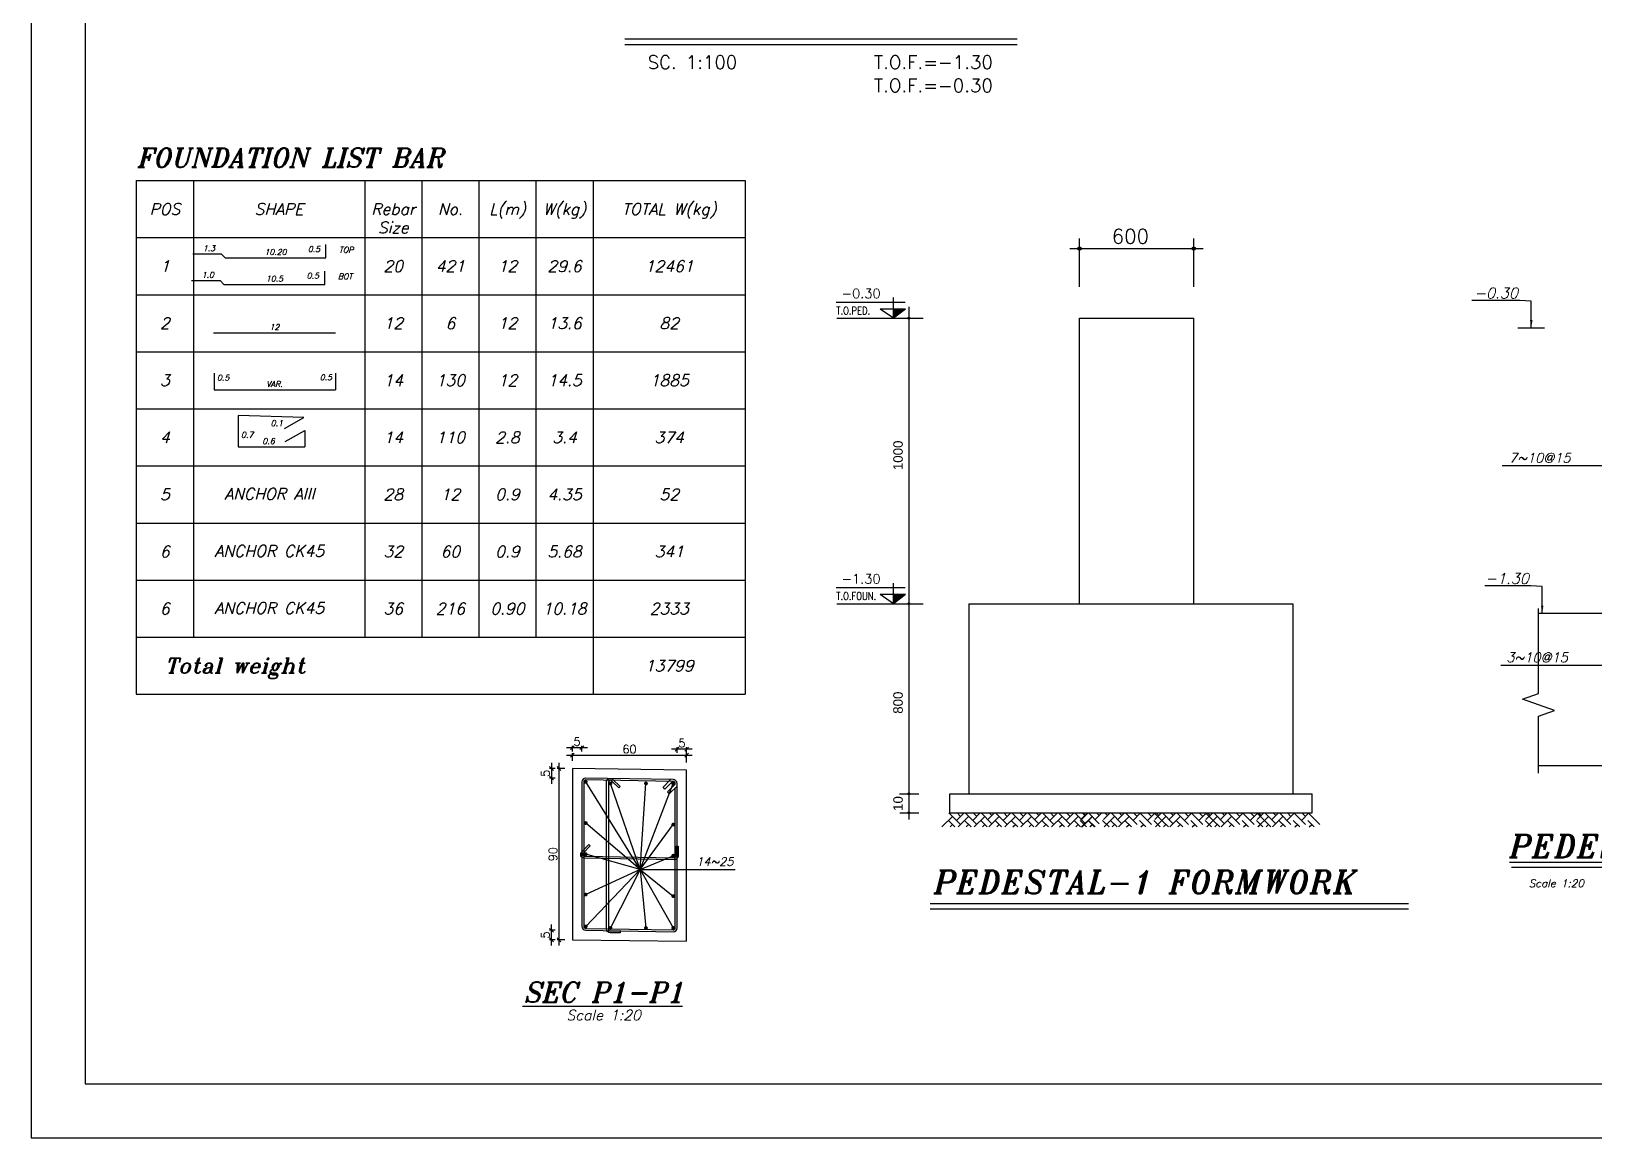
# Model space of a CAD drawing. Header units: inches. Extents: x 1387 to 2676, y -3005 to -2136.
# Drawn here: x 2499.96 to 2541.01, y -2267.19 to -2238.11 of the extents above; entities that cross this region are included whole.
import ezdxf
from ezdxf.enums import TextEntityAlignment as Align

# ---------------------------------------------------------------- set-up
doc = ezdxf.new("R2010")
doc.units = ezdxf.units.IN
doc.header["$MEASUREMENT"] = 0
for name, color, linetype in [('1', 1, 'Continuous'), ('1R', 1, 'Continuous'), ('2Y', 2, 'Continuous'), ('3G', 3, 'Continuous'), ('6M', 6, 'Continuous'), ('DIM', 8, 'Continuous'), ('lateral brace', 5, 'Continuous'), ('Layer4', 118, 'Continuous'), ('SAZE_DRAWINGS', 7, 'Continuous')]:
    doc.layers.add(name, color=color, linetype=linetype)
doc.styles.add('ITALICT', font='italict')
doc.styles.add('ROMANS', font='ROMANS')
doc.styles.add('SAZE_STYLE', font='romansp.shx', dxfattribs={"oblique": 15})
doc.styles.add('SAZE_STYLE1', font='romant.shx', dxfattribs={"oblique": 15})
doc.styles.get("Standard").update_dxf_attribs({"font": 'arial.ttf'})
doc.dimstyles.new('SAZE_DIM_STYLE', dxfattribs={"dimtxt": 0.22, "dimasz": 0.2, "dimexe": 0.1, "dimexo": 0.05, "dimgap": 0.05, "dimtad": 1, "dimzin": 0, "dimdsep": 46, "dimtxsty": 'ROMANS', "dimcen": 2.5, "dimclrd": 1, "dimclre": 1, "dimclrt": 3, "dimadec": 0, "dimazin": 0, "dimtfac": 1, "dimtix": 1, "dimtmove": 1, "dimatfit": 3, "dimfxl": 1, "dimarcsym": 0})

# ---------------------------------------------------------------- blocks, each defined once
blk = doc.blocks.new('P')
at = {"layer": '6M'}
blk.add_circle((0, 0), 0.291, dxfattribs=at)
blk = doc.blocks.new('_Oblique')
at = {"color": 0, "linetype": 'ByBlock', "lineweight": -2}
blk.add_line((-0.5, -0.5), (0.5, 0.5), dxfattribs=at)
blk = doc.blocks.new('*D471')
at = {"layer": 'Defpoints', "color": 0, "transparency": 16777216}
for p in [(2514.176, -2257.041), (2514.426, -2256.941), (2514.426, -2257.041)]:
    blk.add_point(p, dxfattribs=at)
at = {"layer": 'SAZE_DRAWINGS', "color": 2, "lineweight": -2, "transparency": 16777216}
for p, q in [((2514.026, -2256.941), (2514.576, -2256.941)), ((2514.176, -2257.041), (2514.176, -2256.891)), ((2514.426, -2257.041), (2514.426, -2256.891))]:
    blk.add_line(p, q, dxfattribs=at)
at = {"layer": 'SAZE_DRAWINGS', "color": 2, "lineweight": -2, "transparency": 16777216, "xscale": 0.1, "yscale": 0.1, "zscale": 0.1, "rotation": 180}
blk.add_blockref('_Oblique', (2514.176, -2256.941), dxfattribs=at)
at = {"layer": 'SAZE_DRAWINGS', "color": 2, "lineweight": -2, "transparency": 16777216, "xscale": 0.1, "yscale": 0.1, "zscale": 0.1}
blk.add_blockref('_Oblique', (2514.426, -2256.941), dxfattribs=at)
at = {"layer": 'SAZE_DRAWINGS', "color": 3, "transparency": 16777216, "insert": (2514.301, -2256.781), "char_height": 0.22, "attachment_point": 5, "style": 'ROMANS'}
blk.add_mtext('5', dxfattribs=at)
blk = doc.blocks.new('*D472')
at = {"layer": 'Defpoints', "color": 0, "transparency": 16777216}
for p in [(2517.177, -2257.141), (2514.176, -2257.291), (2517.177, -2257.331)]:
    blk.add_point(p, dxfattribs=at)
at = {"layer": 'SAZE_DRAWINGS', "color": 2, "lineweight": -2, "transparency": 16777216}
for p, q in [((2514.026, -2257.141), (2517.327, -2257.141)), ((2514.176, -2257.291), (2514.176, -2257.091)), ((2517.177, -2257.331), (2517.177, -2257.091))]:
    blk.add_line(p, q, dxfattribs=at)
at = {"layer": 'SAZE_DRAWINGS', "color": 2, "lineweight": -2, "transparency": 16777216, "xscale": 0.1, "yscale": 0.1, "zscale": 0.1, "rotation": 180}
blk.add_blockref('_Oblique', (2514.176, -2257.141), dxfattribs=at)
at = {"layer": 'SAZE_DRAWINGS', "color": 2, "lineweight": -2, "transparency": 16777216, "xscale": 0.1, "yscale": 0.1, "zscale": 0.1}
blk.add_blockref('_Oblique', (2517.177, -2257.141), dxfattribs=at)
at = {"layer": 'SAZE_DRAWINGS', "color": 3, "transparency": 16777216, "insert": (2515.677, -2256.981), "char_height": 0.22, "attachment_point": 5, "style": 'ROMANS'}
blk.add_mtext('60', dxfattribs=at)
blk = doc.blocks.new('*D473')
at = {"layer": 'Defpoints', "color": 0, "transparency": 16777216}
for p in [(2516.927, -2256.981), (2516.927, -2257.081), (2517.177, -2257.081)]:
    blk.add_point(p, dxfattribs=at)
at = {"layer": 'SAZE_DRAWINGS', "color": 2, "lineweight": -2, "transparency": 16777216}
for p, q in [((2517.327, -2256.981), (2516.777, -2256.981)), ((2516.927, -2257.081), (2516.927, -2256.931)), ((2517.177, -2257.081), (2517.177, -2256.931))]:
    blk.add_line(p, q, dxfattribs=at)
at = {"layer": 'SAZE_DRAWINGS', "color": 2, "lineweight": -2, "transparency": 16777216, "xscale": 0.1, "yscale": 0.1, "zscale": 0.1, "rotation": 180}
blk.add_blockref('_Oblique', (2516.927, -2256.981), dxfattribs=at)
at = {"layer": 'SAZE_DRAWINGS', "color": 2, "lineweight": -2, "transparency": 16777216, "xscale": 0.1, "yscale": 0.1, "zscale": 0.1}
blk.add_blockref('_Oblique', (2517.177, -2256.981), dxfattribs=at)
at = {"layer": 'SAZE_DRAWINGS', "color": 3, "transparency": 16777216, "insert": (2517.052, -2256.821), "char_height": 0.22, "attachment_point": 5, "style": 'ROMANS'}
blk.add_mtext('5', dxfattribs=at)
blk = doc.blocks.new('*D474')
at = {"layer": 'Defpoints', "color": 0, "transparency": 16777216}
for p in [(2513.626, -2261.741), (2513.726, -2261.741), (2513.726, -2261.991)]:
    blk.add_point(p, dxfattribs=at)
at = {"layer": 'SAZE_DRAWINGS', "color": 2, "lineweight": -2, "transparency": 16777216}
for p, q in [((2513.726, -2261.741), (2513.576, -2261.741)), ((2513.626, -2262.141), (2513.626, -2261.591)), ((2513.726, -2261.991), (2513.576, -2261.991))]:
    blk.add_line(p, q, dxfattribs=at)
at = {"layer": 'SAZE_DRAWINGS', "color": 2, "lineweight": -2, "transparency": 16777216, "xscale": 0.1, "yscale": 0.1, "zscale": 0.1}
for p, rotation in [((2513.626, -2261.741), 90), ((2513.626, -2261.991), 270)]:
    blk.add_blockref('_Oblique', p, dxfattribs=dict(at, rotation=rotation))
at = {"layer": 'SAZE_DRAWINGS', "color": 3, "transparency": 16777216, "insert": (2513.466, -2261.866), "char_height": 0.22, "attachment_point": 5, "rotation": 90, "style": 'ROMANS'}
blk.add_mtext('5', dxfattribs=at)
blk = doc.blocks.new('*D465')
at = {"layer": 'Defpoints', "color": 0, "transparency": 16777216}
for p in [(2513.826, -2257.491), (2513.976, -2257.491), (2513.976, -2261.991)]:
    blk.add_point(p, dxfattribs=at)
at = {"layer": 'SAZE_DRAWINGS', "color": 2, "lineweight": -2, "transparency": 16777216}
for p, q in [((2513.976, -2257.491), (2513.776, -2257.491)), ((2513.826, -2262.141), (2513.826, -2257.341)), ((2513.976, -2261.991), (2513.776, -2261.991))]:
    blk.add_line(p, q, dxfattribs=at)
at = {"layer": 'SAZE_DRAWINGS', "color": 2, "lineweight": -2, "transparency": 16777216, "xscale": 0.1, "yscale": 0.1, "zscale": 0.1}
for p, rotation in [((2513.826, -2257.491), 90), ((2513.826, -2261.991), 270)]:
    blk.add_blockref('_Oblique', p, dxfattribs=dict(at, rotation=rotation))
at = {"layer": 'SAZE_DRAWINGS', "color": 3, "transparency": 16777216, "insert": (2513.666, -2259.741), "char_height": 0.22, "attachment_point": 5, "rotation": 90, "style": 'ROMANS'}
blk.add_mtext('90', dxfattribs=at)
blk = doc.blocks.new('*D466')
at = {"layer": 'Defpoints', "color": 0, "transparency": 16777216}
for p in [(2513.726, -2257.491), (2513.626, -2257.741), (2513.726, -2257.741)]:
    blk.add_point(p, dxfattribs=at)
at = {"layer": 'SAZE_DRAWINGS', "color": 2, "lineweight": -2, "transparency": 16777216}
for p, q in [((2513.726, -2257.491), (2513.576, -2257.491)), ((2513.626, -2257.341), (2513.626, -2257.891)), ((2513.726, -2257.741), (2513.576, -2257.741))]:
    blk.add_line(p, q, dxfattribs=at)
at = {"layer": 'SAZE_DRAWINGS', "color": 2, "lineweight": -2, "transparency": 16777216, "xscale": 0.1, "yscale": 0.1, "zscale": 0.1}
for p, rotation in [((2513.626, -2257.491), 90), ((2513.626, -2257.741), 270)]:
    blk.add_blockref('_Oblique', p, dxfattribs=dict(at, rotation=rotation))
at = {"layer": 'SAZE_DRAWINGS', "color": 3, "transparency": 16777216, "insert": (2513.466, -2257.616), "char_height": 0.22, "attachment_point": 5, "rotation": 90, "style": 'ROMANS'}
blk.add_mtext('5', dxfattribs=at)

msp = doc.modelspace()

# ---------------------------------------------------------------- linework, layer by layer
at = {"color": 2}
for p, q in [((2522.608517, -2245.658109), (2522.608517, -2245.115256)), ((2522.608517, -2253.158109), (2522.608517, -2252.615256))]:
    msp.add_line(p, q, dxfattribs=at)
at = {"layer": '1'}
msp.add_lwpolyline([(2501.376004, -2265.778359), (2582.644355, -2265.778359), (2582.644355, -2209.145362), (2501.376004, -2209.145362)], close=True, dxfattribs=at)
at = {"layer": '1R'}
for p, q in [((2527.498798, -2244.829875), (2527.498798, -2243.563385)), ((2530.500447, -2244.829875), (2530.500447, -2243.563385)), ((2527.242235, -2243.826895), (2530.746232, -2243.826895)), ((2521.127646, -2245.657963), (2523.394124, -2245.657963)), ((2523.011966, -2245.355587), (2523.011966, -2253.132508)), ((2523.011966, -2252.855587), (2523.011966, -2258.827685)), ((2521.127646, -2253.157963), (2523.394124, -2253.157963)), ((2522.768612, -2253.157963), (2523.274802, -2253.157963)), ((2527.498798, -2253.157963), (2530.499101, -2253.157963)), ((2522.768612, -2258.157963), (2523.274802, -2258.157963)), ((2522.775939, -2258.657962), (2523.274802, -2258.657962))]:
    msp.add_line(p, q, dxfattribs=at)
at = {"layer": '2Y'}
for p, q in [((2522.92027, -2245.238659), (2521.102949, -2245.238659)), ((2522.608517, -2245.658109), (2522.261235, -2245.417507)), ((2522.261324, -2245.411216), (2522.929174, -2245.411216)), ((2522.929086, -2245.417507), (2522.608517, -2245.658109)), ((2522.92027, -2252.738659), (2521.102949, -2252.738659)), ((2522.608517, -2253.158109), (2522.261235, -2252.917507)), ((2522.261324, -2252.911216), (2522.929174, -2252.911216)), ((2522.929086, -2252.917507), (2522.608517, -2253.158109)), ((2523.885608, -2259.027005), (2524.161779, -2258.750834)), ((2524.225818, -2259.027005), (2524.055713, -2258.8569)), ((2524.37391, -2258.962966), (2524.068906, -2258.657962)), ((2524.267845, -2258.8569), (2524.466783, -2258.657962)), ((2524.37391, -2258.750834), (2524.281038, -2258.657962)), ((2524.309871, -2259.027005), (2524.586042, -2258.750834)), ((2524.650081, -2259.027005), (2524.479976, -2258.8569)), ((2524.798173, -2258.962966), (2524.493169, -2258.657962)), ((2524.692108, -2258.8569), (2524.891046, -2258.657962)), ((2524.798173, -2258.750834), (2524.705301, -2258.657962)), ((2524.798173, -2258.750834), (2524.705301, -2258.657962)), ((2524.734134, -2259.027005), (2525.010305, -2258.750834)), ((2525.074344, -2259.027005), (2524.904239, -2258.8569)), ((2525.199644, -2258.940174), (2524.917432, -2258.657962)), ((2525.093578, -2258.834108), (2525.269724, -2258.657962)), ((2525.112813, -2259.027005), (2525.388983, -2258.750834)), ((2525.112813, -2259.027005), (2525.388983, -2258.750834)), ((2525.199644, -2258.728042), (2525.129564, -2258.657962)), ((2525.453023, -2259.027005), (2525.282918, -2258.8569)), ((2525.453023, -2259.027005), (2525.282918, -2258.8569)), ((2525.601115, -2258.962966), (2525.296111, -2258.657962)), ((2525.495049, -2258.8569), (2525.693987, -2258.657962)), ((2525.601115, -2258.750834), (2525.508242, -2258.657962)), ((2525.537075, -2259.027005), (2525.813246, -2258.750834)), ((2525.877286, -2259.027005), (2525.707181, -2258.8569)), ((2526.025378, -2258.962966), (2525.720374, -2258.657962)), ((2525.919312, -2258.8569), (2526.11825, -2258.657962)), ((2526.025378, -2258.750834), (2525.932505, -2258.657962)), ((2526.025378, -2258.750834), (2525.932505, -2258.657962)), ((2525.961338, -2259.027005), (2526.237509, -2258.750834)), ((2526.301548, -2259.027005), (2526.131443, -2258.8569)), ((2526.426848, -2258.940174), (2526.144637, -2258.657962)), ((2526.320783, -2258.834108), (2526.496929, -2258.657962)), ((2526.340017, -2259.027005), (2526.616188, -2258.750834)), ((2526.340017, -2259.027005), (2526.616188, -2258.750834)), ((2526.426848, -2258.728042), (2526.356768, -2258.657962)), ((2526.680227, -2259.027005), (2526.510122, -2258.8569)), ((2526.680227, -2259.027005), (2526.510122, -2258.8569)), ((2526.828319, -2258.962966), (2526.523315, -2258.657962)), ((2526.722253, -2258.8569), (2526.921192, -2258.657962)), ((2526.828319, -2258.750834), (2526.735447, -2258.657962)), ((2526.76428, -2259.027005), (2527.040451, -2258.750834)), ((2527.10449, -2259.027005), (2526.934385, -2258.8569)), ((2527.252582, -2258.962966), (2526.947578, -2258.657962)), ((2527.146516, -2258.8569), (2527.345455, -2258.657962)), ((2527.252582, -2258.750834), (2527.159709, -2258.657962)), ((2527.252582, -2258.750834), (2527.159709, -2258.657962)), ((2527.188543, -2259.027005), (2527.464714, -2258.750834)), ((2527.528753, -2259.027005), (2527.358648, -2258.8569)), ((2527.654053, -2258.940174), (2527.371841, -2258.657962)), ((2527.68288, -2259.027009), (2527.512775, -2258.856904)), ((2527.534422, -2258.834112), (2527.710569, -2258.657966)), ((2527.547987, -2258.834108), (2527.724133, -2258.657962)), ((2527.553657, -2259.027009), (2527.829828, -2258.750838)), ((2527.567221, -2259.027005), (2527.843392, -2258.750834)), ((2527.640488, -2258.728046), (2527.570408, -2258.657966)), ((2527.654053, -2258.728042), (2527.583972, -2258.657962)), ((2527.893867, -2259.027009), (2527.723762, -2258.856904)), ((2527.893867, -2259.027009), (2527.723762, -2258.856904)), ((2528.019167, -2258.940178), (2527.736955, -2258.657966)), ((2527.907431, -2259.027005), (2527.737326, -2258.8569)), ((2527.913101, -2258.834112), (2528.089247, -2258.657966)), ((2528.019167, -2258.728046), (2527.949086, -2258.657966)), ((2528.27369, -2259.027009), (2528.103585, -2258.856904)), ((2528.125233, -2258.834112), (2528.301379, -2258.657966)), ((2528.144467, -2259.027009), (2528.420638, -2258.750838)), ((2528.231298, -2258.728046), (2528.161218, -2258.657966)), ((2528.484677, -2259.027009), (2528.314572, -2258.856904)), ((2528.484677, -2259.027009), (2528.314572, -2258.856904)), ((2528.609977, -2258.940178), (2528.327765, -2258.657966)), ((2528.503911, -2258.834112), (2528.680057, -2258.657966)), ((2528.523145, -2259.027009), (2528.799316, -2258.750838)), ((2528.609977, -2258.728046), (2528.539896, -2258.657966)), ((2528.863355, -2259.027009), (2528.69325, -2258.856904)), ((2529.011448, -2258.96297), (2528.706444, -2258.657966)), ((2528.905382, -2258.856904), (2529.10432, -2258.657966)), ((2529.011448, -2258.750838), (2528.918575, -2258.657966)), ((2529.242034, -2259.027009), (2529.071929, -2258.856904)), ((2529.390126, -2258.96297), (2529.085122, -2258.657966)), ((2529.284061, -2258.856904), (2529.482999, -2258.657966)), ((2529.390126, -2258.750838), (2529.297254, -2258.657966)), ((2529.620711, -2259.027008), (2529.450606, -2258.856903)), ((2529.621856, -2259.027008), (2529.451751, -2258.856903)), ((2529.768803, -2258.962969), (2529.463799, -2258.657964)), ((2529.473398, -2258.834111), (2529.649545, -2258.657964)), ((2529.492633, -2259.027008), (2529.768803, -2258.750837)), ((2529.579464, -2258.728045), (2529.509384, -2258.657964)), ((2529.832843, -2259.027008), (2529.662738, -2258.856903)), ((2529.832843, -2259.027008), (2529.662738, -2258.856903)), ((2529.958143, -2258.940176), (2529.675931, -2258.657964)), ((2529.852077, -2258.834111), (2530.028223, -2258.657964)), ((2529.871311, -2259.027008), (2530.147482, -2258.750837)), ((2529.958143, -2258.728045), (2529.888062, -2258.657964)), ((2530.211521, -2259.027008), (2530.041416, -2258.856903)), ((2530.359613, -2258.962969), (2530.054609, -2258.657964)), ((2530.253548, -2258.856903), (2530.452486, -2258.657964)), ((2530.359613, -2258.750837), (2530.266741, -2258.657964)), ((2530.5902, -2259.027008), (2530.420095, -2258.856903)), ((2530.738292, -2258.962969), (2530.433288, -2258.657964)), ((2530.632226, -2258.856903), (2530.831165, -2258.657964)), ((2530.738292, -2258.750837), (2530.64542, -2258.657964)), ((2530.968877, -2259.027006), (2530.798772, -2258.856901)), ((2530.970022, -2259.027006), (2530.799917, -2258.856901)), ((2531.116969, -2258.962967), (2530.811965, -2258.657963)), ((2530.821564, -2258.834109), (2530.99771, -2258.657963)), ((2530.840799, -2259.027006), (2531.116969, -2258.750836)), ((2530.92763, -2258.728044), (2530.85755, -2258.657963)), ((2531.181009, -2259.027006), (2531.010904, -2258.856901)), ((2531.181009, -2259.027006), (2531.010904, -2258.856901)), ((2531.306309, -2258.940175), (2531.024097, -2258.657963)), ((2531.200243, -2258.834109), (2531.376389, -2258.657963)), ((2531.219477, -2259.027006), (2531.495648, -2258.750836)), ((2531.306309, -2258.728044), (2531.236228, -2258.657963)), ((2531.559687, -2259.027006), (2531.389582, -2258.856901)), ((2531.707779, -2258.962967), (2531.402775, -2258.657963)), ((2531.601714, -2258.856901), (2531.800652, -2258.657963)), ((2531.707779, -2258.750836), (2531.614907, -2258.657963)), ((2531.938366, -2259.027006), (2531.768261, -2258.856901)), ((2532.086458, -2258.962967), (2531.781454, -2258.657963)), ((2531.980392, -2258.856901), (2532.179331, -2258.657963)), ((2532.086458, -2258.750836), (2531.993585, -2258.657963)), ((2532.317043, -2259.027005), (2532.146938, -2258.8569)), ((2532.317043, -2259.027005), (2532.146938, -2258.8569)), ((2532.465135, -2258.962966), (2532.160131, -2258.657962)), ((2532.168586, -2258.834108), (2532.344732, -2258.657962)), ((2532.18782, -2259.027005), (2532.463991, -2258.750834)), ((2532.274651, -2258.728042), (2532.204571, -2258.657962)), ((2532.52803, -2259.027005), (2532.357925, -2258.8569)), ((2532.52803, -2259.027005), (2532.357925, -2258.8569)), ((2532.65333, -2258.940174), (2532.371118, -2258.657962)), ((2532.547264, -2258.834108), (2532.72341, -2258.657962)), ((2532.566498, -2259.027005), (2532.842669, -2258.750834)), ((2532.65333, -2258.728042), (2532.583249, -2258.657962)), ((2532.906709, -2259.027005), (2532.736603, -2258.8569)), ((2533.054801, -2258.962966), (2532.749797, -2258.657962)), ((2532.948735, -2258.8569), (2533.147673, -2258.657962)), ((2533.054801, -2258.750834), (2532.961928, -2258.657962)), ((2533.285387, -2259.027005), (2533.115282, -2258.8569)), ((2533.433479, -2258.962966), (2533.128475, -2258.657962)), ((2533.327414, -2258.8569), (2533.526352, -2258.657962)), ((2533.433479, -2258.750834), (2533.340607, -2258.657962)), ((2533.664064, -2259.027004), (2533.493959, -2258.856899)), ((2533.812156, -2258.962964), (2533.507152, -2258.65796)), ((2524.09774, -2259.027005), (2524.161779, -2258.962966)), ((2524.522003, -2259.027005), (2524.586042, -2258.962966)), ((2524.946265, -2259.027005), (2525.010305, -2258.962966)), ((2525.324944, -2259.027005), (2525.388983, -2258.962966)), ((2525.324944, -2259.027005), (2525.388983, -2258.962966)), ((2525.749207, -2259.027005), (2525.813246, -2258.962966)), ((2526.17347, -2259.027005), (2526.237509, -2258.962966)), ((2526.552148, -2259.027005), (2526.616188, -2258.962966)), ((2526.552148, -2259.027005), (2526.616188, -2258.962966)), ((2526.976411, -2259.027005), (2527.040451, -2258.962966)), ((2527.400674, -2259.027005), (2527.464714, -2258.962966)), ((2527.554801, -2259.027009), (2527.618841, -2258.96297)), ((2527.765788, -2259.027009), (2527.829828, -2258.96297)), ((2527.765788, -2259.027009), (2527.829828, -2258.96297)), ((2527.779353, -2259.027005), (2527.843392, -2258.962966)), ((2528.145611, -2259.027009), (2528.209651, -2258.96297)), ((2528.356598, -2259.027009), (2528.420638, -2258.96297)), ((2528.356598, -2259.027009), (2528.420638, -2258.96297)), ((2528.735277, -2259.027009), (2528.799316, -2258.96297)), ((2529.113955, -2259.027009), (2529.177995, -2258.96297)), ((2529.492633, -2259.027008), (2529.556672, -2258.962969)), ((2529.493777, -2259.027008), (2529.557817, -2258.962969)), ((2529.704764, -2259.027008), (2529.768803, -2258.962969)), ((2529.704764, -2259.027008), (2529.768803, -2258.962969)), ((2530.083443, -2259.027008), (2530.147482, -2258.962969)), ((2530.462121, -2259.027008), (2530.526161, -2258.962969)), ((2530.840799, -2259.027006), (2530.904838, -2258.962967)), ((2530.841943, -2259.027006), (2530.905982, -2258.962967)), ((2531.05293, -2259.027006), (2531.116969, -2258.962967)), ((2531.05293, -2259.027006), (2531.116969, -2258.962967)), ((2531.431609, -2259.027006), (2531.495648, -2258.962967)), ((2531.810287, -2259.027006), (2531.874327, -2258.962967)), ((2532.188964, -2259.027005), (2532.253004, -2258.962966)), ((2532.188964, -2259.027005), (2532.253004, -2258.962966)), ((2532.399951, -2259.027005), (2532.463991, -2258.962966)), ((2532.399951, -2259.027005), (2532.463991, -2258.962966)), ((2532.77863, -2259.027005), (2532.842669, -2258.962966)), ((2533.157309, -2259.027005), (2533.221348, -2258.962966)), ((2533.535986, -2259.027004), (2533.600025, -2258.962964))]:
    msp.add_line(p, q, dxfattribs=at)
at = {"layer": '3G', "linetype": 'ByBlock'}
msp.add_line((2515.553725, -2238.463801, 0), (2525.863013, -2238.463801, 0), dxfattribs=at)
at = {"layer": '3G'}
for p, q in [((2515.566546, -2238.463801, 0), (2525.863013, -2238.463801, 0)), ((2527.498798, -2253.157963), (2527.498798, -2245.657963)), ((2527.498798, -2245.657963), (2530.499101, -2245.657963)), ((2530.499101, -2253.157963), (2530.499101, -2245.657963)), ((2524.591719, -2253.157963), (2524.591719, -2258.157963)), ((2524.591719, -2253.157963), (2527.498798, -2253.157963)), ((2530.499101, -2253.157963), (2533.107221, -2253.157963)), ((2533.107221, -2253.157963), (2533.107221, -2258.157963)), ((2524.091719, -2258.657963), (2524.091719, -2258.157963)), ((2524.091719, -2258.157963), (2533.607221, -2258.157963)), ((2533.607221, -2258.657963), (2533.607221, -2258.157963)), ((2524.091719, -2258.657963), (2533.607221, -2258.657963)), ((2538.848543, -2260.084396), (2548.010279, -2260.084396)), ((2523.572593, -2261.175742), (2536.144197, -2261.175742))]:
    msp.add_line(p, q, dxfattribs=at)
for points in [[(2522.608517, -2245.658109), (2522.929086, -2245.417507), (2522.608517, -2245.417507)], [(2522.608517, -2253.158109), (2522.929086, -2252.917507), (2522.608517, -2252.917507)]]:
    msp.add_solid(points, dxfattribs=at)
at = {"layer": '6M', "color": 4}
msp.add_line((2515.553725, -2238.313234, 0), (2525.863013, -2238.313234, 0), dxfattribs=at)
at = {"layer": '6M'}
msp.add_line((2523.572593, -2261.041329), (2536.144197, -2261.041329), dxfattribs=at)
at = {"layer": 'DIM'}
msp.add_lwpolyline([(2499.960179, -2267.194184), (2584.060179, -2267.194184), (2584.060179, -2207.729537), (2499.960179, -2207.729537)], close=True, dxfattribs=at)
at = {"layer": 'lateral brace'}
msp.add_lwpolyline([(2499.960179, -2267.194184), (2584.060179, -2267.194184), (2584.060179, -2207.729537), (2499.960179, -2207.729537)], close=True, dxfattribs=at)
at = {"layer": 'Layer4'}
msp.add_lwpolyline([(2584.060179, -2207.729537), (2499.960179, -2207.729537), (2499.960179, -2267.194184), (2584.060179, -2267.194184)], close=True, dxfattribs=at)
at = {"layer": 'SAZE_DRAWINGS', "color": 3}
for p, q in [((2539.016844, -2245.906863), (2539.716844, -2245.906863)), ((2539.557082, -2253.406863), (2540.004912, -2253.406863)), ((2539.557082, -2257.406863), (2547.557082, -2257.406863))]:
    msp.add_line(p, q, dxfattribs=at)
at = {"layer": 'SAZE_DRAWINGS', "color": 5}
for p, q in [((2504.767625, -2247.104181), (2504.767625, -2247.536616)), ((2507.948896, -2247.104181), (2507.948896, -2247.536616)), ((2505.39846, -2248.214678), (2505.39846, -2249.036616)), ((2507.122157, -2248.2614), (2505.39846, -2248.214678)), ((2506.609881, -2248.556073), (2507.122157, -2248.2614)), ((2506.634459, -2248.898854), (2507.146735, -2248.604181)), ((2507.146735, -2248.604181), (2507.146735, -2249.036616))]:
    msp.add_line(p, q, dxfattribs=at)
at = {"layer": 'SAZE_DRAWINGS', "color": 2}
for p, q in [((2543.494582, -2249.537421), (2538.599582, -2249.537421)), ((2543.494582, -2254.781863), (2538.568529, -2254.781863)), ((2515.957262, -2260.144742), (2514.526464, -2257.841061)), ((2515.957262, -2260.144742), (2515.177262, -2257.880992)), ((2515.957262, -2260.144742), (2516.109215, -2257.880992)), ((2515.957262, -2260.144742), (2516.827262, -2257.880992)), ((2515.957262, -2260.144742), (2514.526464, -2258.923389)), ((2515.957262, -2260.144742), (2516.827262, -2258.963321)), ((2515.957262, -2260.144742), (2514.526464, -2259.741061)), ((2515.957262, -2260.144742), (2516.827262, -2259.780992)), ((2515.957262, -2260.144742), (2514.526464, -2261.641061)), ((2515.957262, -2260.144742), (2514.526464, -2260.803003)), ((2515.957262, -2260.144742), (2515.177262, -2261.680992)), ((2515.957262, -2260.144742), (2516.109215, -2261.680992)), ((2515.957262, -2260.144742), (2516.827262, -2261.680992)), ((2515.957262, -2260.144742), (2516.827262, -2260.842935)), ((2515.957262, -2260.144742), (2518.456903, -2260.144742))]:
    msp.add_line(p, q, dxfattribs=at)
at = {"layer": 'SAZE_DRAWINGS', "color": 6}
for points in [[(2502.719701, -2242.038374), (2518.719701, -2242.038374)], [(2502.719701, -2242.038374), (2502.719701, -2243.538374)], [(2518.719701, -2242.038374), (2518.719701, -2243.538374)], [(2502.719701, -2243.538374), (2518.719701, -2243.538374)], [(2502.719701, -2243.538374), (2502.719701, -2245.038374)], [(2518.719701, -2243.538374), (2518.719701, -2245.038374)], [(2502.719701, -2245.038374), (2502.719701, -2246.538374)], [(2518.719701, -2245.038374), (2518.719701, -2246.538374)], [(2502.719701, -2246.538374), (2502.719701, -2249.538374)], [(2518.719701, -2246.538374), (2518.719701, -2249.538374)], [(2502.719701, -2249.538374), (2502.719701, -2251.038374)], [(2518.719701, -2249.538374), (2518.719701, -2251.038374)], [(2502.719701, -2251.038374), (2502.719701, -2254.038374)], [(2502.719701, -2251.038374), (2502.719701, -2254.038374)], [(2518.719701, -2251.038374), (2518.719701, -2254.038374)], [(2518.719701, -2251.038374), (2518.719701, -2254.038374)], [(2502.719701, -2254.038374), (2502.719701, -2255.538374)], [(2518.719701, -2254.038374), (2518.719701, -2255.538374)], [(2502.719701, -2255.538374), (2518.719701, -2255.538374)]]:
    msp.add_lwpolyline(points, dxfattribs=at)
at = {"layer": 'SAZE_DRAWINGS', "color": 2}
for points in [[(2504.219701, -2242.038374), (2504.219701, -2243.538374)], [(2508.719701, -2242.038374), (2508.719701, -2243.538374)], [(2510.219701, -2242.038374), (2510.219701, -2243.538374)], [(2511.719701, -2242.038374), (2511.719701, -2243.538374)], [(2513.219701, -2242.038374), (2513.219701, -2243.538374)], [(2514.719701, -2242.038374), (2514.719701, -2243.538374)], [(2504.219701, -2243.538374), (2504.219701, -2245.038374)], [(2508.719701, -2243.538374), (2508.719701, -2245.038374)], [(2510.219701, -2243.538374), (2510.219701, -2245.038374)], [(2511.719701, -2243.538374), (2511.719701, -2245.038374)], [(2513.219701, -2243.538374), (2513.219701, -2245.038374)], [(2514.719701, -2243.538374), (2514.719701, -2245.038374)], [(2504.219701, -2245.038374), (2504.219701, -2246.538374)], [(2508.719701, -2245.038374), (2508.719701, -2246.538374)], [(2510.219701, -2245.038374), (2510.219701, -2246.538374)], [(2511.719701, -2245.038374), (2511.719701, -2246.538374)], [(2513.219701, -2245.038374), (2513.219701, -2246.538374)], [(2514.719701, -2245.038374), (2514.719701, -2246.538374)], [(2504.219701, -2246.538374), (2504.219701, -2249.538374)], [(2508.719701, -2246.538374), (2508.719701, -2249.538374)], [(2510.219701, -2246.538374), (2510.219701, -2249.538374)], [(2511.719701, -2246.538374), (2511.719701, -2249.538374)], [(2513.219701, -2246.538374), (2513.219701, -2249.538374)], [(2514.719701, -2246.538374), (2514.719701, -2249.538374)], [(2504.219701, -2249.538374), (2504.219701, -2251.038374)], [(2508.719701, -2249.538374), (2508.719701, -2251.038374)], [(2510.219701, -2249.538374), (2510.219701, -2251.038374)], [(2511.719701, -2249.538374), (2511.719701, -2251.038374)], [(2513.219701, -2249.538374), (2513.219701, -2251.038374)], [(2514.719701, -2249.538374), (2514.719701, -2251.038374)], [(2504.219701, -2251.038374), (2504.219701, -2254.038374)], [(2504.219701, -2251.038374), (2504.219701, -2254.038374)], [(2508.719701, -2251.038374), (2508.719701, -2254.038374)], [(2508.719701, -2251.038374), (2508.719701, -2254.038374)], [(2510.219701, -2251.038374), (2510.219701, -2254.038374)], [(2510.219701, -2251.038374), (2510.219701, -2254.038374)], [(2511.719701, -2251.038374), (2511.719701, -2254.038374)], [(2511.719701, -2251.038374), (2511.719701, -2254.038374)], [(2513.219701, -2251.038374), (2513.219701, -2254.038374)], [(2513.219701, -2251.038374), (2513.219701, -2254.038374)], [(2514.719701, -2251.038374), (2514.719701, -2254.038374)], [(2514.719701, -2251.038374), (2514.719701, -2254.038374)], [(2514.719701, -2254.038374), (2514.719701, -2255.538374)]]:
    msp.add_lwpolyline(points, dxfattribs=at)
at = {"layer": 'SAZE_DRAWINGS', "color": 5}
for points in [[(2504.202127, -2243.967319), (2504.952127, -2243.967319), (2505.052127, -2244.067319), (2507.702127, -2244.067319), (2507.702127, -2243.717319)], [(2504.17335, -2244.666834), (2504.92335, -2244.666834), (2505.02335, -2244.766834), (2507.67335, -2244.766834), (2507.67335, -2244.416834)], [(2504.748896, -2246.036616), (2507.948896, -2246.036616)], [(2504.767625, -2247.536616), (2507.948896, -2247.536616)], [(2505.39846, -2249.036616), (2507.146735, -2249.036616)]]:
    msp.add_lwpolyline(points, dxfattribs=at)
at = {"layer": 'SAZE_DRAWINGS', "color": 4}
for points in [[(2502.719701, -2245.038374), (2518.719701, -2245.038374)], [(2502.719701, -2246.538374), (2518.719701, -2246.538374)], [(2502.719701, -2248.038374), (2518.719701, -2248.038374)], [(2502.719701, -2249.538374), (2518.719701, -2249.538374)], [(2502.719701, -2251.038374), (2518.719701, -2251.038374)], [(2502.719701, -2252.538374), (2518.719701, -2252.538374)], [(2502.719701, -2254.038374), (2518.719701, -2254.038374)], [(2516.807262, -2257.830992), (2516.607262, -2258.030992), (2516.557262, -2257.980992), (2516.757262, -2257.780992)], [(2516.877262, -2257.900992), (2516.677262, -2258.100992), (2516.727262, -2258.150992), (2516.927262, -2257.950992)]]:
    msp.add_lwpolyline(points, dxfattribs=at)
at = {"layer": 'SAZE_DRAWINGS', "color": 3}
msp.add_lwpolyline([(2539.557082, -2253.406863), (2542.057082, -2253.406863), (2542.057082, -2245.906863)], dxfattribs=at)
at = {"layer": 'SAZE_DRAWINGS', "color": 1}
msp.add_lwpolyline([(2539.557082, -2257.615392), (2539.557082, -2256.115392), (2539.977082, -2255.965392), (2539.137082, -2255.665392), (2539.557082, -2255.515392), (2539.557082, -2253.284164)], dxfattribs=at)
at = {"layer": 'SAZE_DRAWINGS', "color": 3}
msp.add_lwpolyline([(2514.176464, -2261.991061), (2517.177262, -2262.030992), (2517.177262, -2257.530992), (2514.176464, -2257.491061)], close=True, dxfattribs=at)
at = {"layer": 'SAZE_DRAWINGS', "color": 4}
for points in [[(2514.526464, -2261.741061), (2516.827262, -2261.780992, 0.414213562), (2516.927262, -2261.680992), (2516.927262, -2257.880992, 0.414213562), (2516.827262, -2257.780992), (2514.526464, -2257.741061, 0.414213562), (2514.426464, -2257.841061), (2514.426464, -2261.641061, 0.414213562)], [(2515.427291, -2261.805987), (2515.172291, -2261.805987, -0.414213562), (2515.072291, -2261.705987), (2515.072291, -2257.848929, -0.668245445), (2515.243014, -2257.778232), (2515.428252, -2257.963538), (2515.392891, -2257.998887), (2515.207652, -2257.81358, 0.668245445), (2515.122291, -2257.848929), (2515.122291, -2261.705987, 0.414213562), (2515.172291, -2261.755987), (2515.427291, -2261.755987)], [(2516.952291, -2259.530987), (2516.952291, -2259.785987, -0.414213562), (2516.852291, -2259.885987), (2514.494404, -2259.846055, -0.668178638), (2514.423693, -2259.675344), (2514.609038, -2259.49), (2514.644393, -2259.525355), (2514.459048, -2259.7107, 0.668178638), (2514.494404, -2259.796055), (2516.852291, -2259.835987, 0.414213562), (2516.902291, -2259.785987), (2516.902291, -2259.530987)]]:
    msp.add_lwpolyline(points, format="xyb", close=True, dxfattribs=at)
at = {"layer": 'SAZE_DRAWINGS', "color": 6, "const_width": 0.05}
for points in [[(2514.501464, -2257.841061, 1), (2514.551464, -2257.841061, 1)], [(2515.152262, -2257.880992, 1), (2515.202262, -2257.880992, 1)], [(2516.084215, -2257.880992, 1), (2516.134215, -2257.880992, 1)], [(2516.802262, -2257.880992, 1), (2516.852262, -2257.880992, 1)], [(2514.501464, -2258.923389, 1), (2514.551464, -2258.923389, 1)], [(2516.802262, -2258.963321, 1), (2516.852262, -2258.963321, 1)], [(2514.501464, -2259.741061, 1), (2514.551464, -2259.741061, 1)], [(2516.802262, -2259.780992, 1), (2516.852262, -2259.780992, 1)], [(2514.501464, -2260.803003, 1), (2514.551464, -2260.803003, 1)], [(2516.802262, -2260.842935, 1), (2516.852262, -2260.842935, 1)], [(2514.501464, -2261.641061, 1), (2514.551464, -2261.641061, 1)], [(2515.152262, -2261.680992, 1), (2515.202262, -2261.680992, 1)], [(2516.084215, -2261.680992, 1), (2516.134215, -2261.680992, 1)], [(2516.802262, -2261.680992, 1), (2516.852262, -2261.680992, 1)]]:
    msp.add_lwpolyline(points, format="xyb", close=True, dxfattribs=at)
at = {"layer": 'SAZE_DRAWINGS', "color": 4}
msp.add_lwpolyline([(2516.877262, -2257.900992), (2516.877262, -2257.880992, 0.414213562), (2516.827262, -2257.830992), (2514.526464, -2257.791061, 0.414213562), (2514.476464, -2257.841061), (2514.476464, -2261.641061, 0.414213562), (2514.526464, -2261.691061), (2516.827262, -2261.730992, 0.414213562), (2516.877262, -2261.680992), (2516.877262, -2258.000992)], format="xyb", dxfattribs=at)

# ---------------------------------------------------------------- block references
at = {"layer": '1', "xscale": 0.1515151514997797, "yscale": 0.1515151514997797, "zscale": 0.1515151514997797}
for p in [(2527.498798, -2243.826895), (2530.500447, -2243.826895)]:
    msp.add_blockref('P', p, dxfattribs=at)
at = {"layer": '3G', "xscale": 0.0874997571791028, "yscale": 0.0874997571791028, "zscale": 0.0874997571791028}
for p in [(2523.011966, -2245.657963), (2523.011966, -2253.157963), (2523.011966, -2258.157963), (2523.011966, -2258.657962)]:
    msp.add_blockref('P', p, dxfattribs=at)

# ---------------------------------------------------------------- texts
at = {"layer": '2Y', "style": 'ROMANS'}
msp.add_text('600', height=0.3787879, dxfattribs=at).set_placement((2528.347731, -2243.690327))
at = {"layer": '3G', "style": 'ROMANS'}
for s, height, p in [('SC. 1:100', 0.35, (2516.153136, -2239.10459, 0)), ('T.O.F.=-1.30', 0.35, (2522.101382, -2239.10459, 0)), ('T.O.F.=-0.30', 0.35, (2522.101382, -2239.712625, 0)), ('-0.30', 0.2499993, (2521.24522, -2245.129989)), ('-1.30', 0.2499993, (2521.24522, -2252.629989))]:
    msp.add_text(s, height=height, dxfattribs=at).set_placement(p)
at = {"layer": '3G', "style": 'ROMANS', "width": 0.8}
for s, p in [('T.O.PED.', (2521.112233, -2245.556137)), ('T.O.FOUN.', (2521.112233, -2253.056137))]:
    msp.add_text(s, height=0.1999994, dxfattribs=at).set_placement(p)
at = {"layer": '3G'}
for s, p in [('1000', (2522.730809, -2249.26003)), ('800', (2522.730809, -2255.76003)), ('10', (2522.730809, -2258.410544))]:
    msp.add_text(s, height=0.2499993, rotation=90, dxfattribs=at).set_placement(p, align=Align.MIDDLE)
at = {"layer": '6M', "style": 'ITALICT'}
msp.add_text('%%UPEDESTAL-1 DETAIL', height=0.59999833, dxfattribs=at).set_placement((2543.44549, -2260.009452), align=Align.BOTTOM_CENTER)
msp.add_text('PEDESTAL-1 FORMWORK  ', height=0.59999833, dxfattribs=at).set_placement((2523.671722, -2260.774318))
at = {"layer": 'SAZE_DRAWINGS', "color": 5, "style": 'SAZE_STYLE1', "oblique": 15}
msp.add_text('FOUNDATION LIST BAR', height=0.5, dxfattribs=at).set_placement((2502.719701, -2241.838374), align=Align.BOTTOM_LEFT)
at = {"layer": 'SAZE_DRAWINGS', "color": 3, "oblique": 15}
for s, height, style, p in [('POS', 0.3, 'SAZE_STYLE1', (2503.469701, -2242.788374)), ('SHAPE', 0.3, 'SAZE_STYLE1', (2506.469701, -2242.788374)), ('Rebar', 0.3, 'SAZE_STYLE1', (2509.469701, -2242.788374)), ('No.', 0.3, 'SAZE_STYLE1', (2510.969701, -2242.788374)), ('L(m)', 0.3, 'SAZE_STYLE1', (2512.469701, -2242.788374)), ('W(kg)', 0.3, 'SAZE_STYLE1', (2513.969701, -2242.788374)), ('TOTAL W(kg)', 0.3, 'SAZE_STYLE1', (2516.719701, -2242.788374)), ('Size', 0.3, 'SAZE_STYLE1', (2509.469701, -2243.274089)), ('1.3', 0.15, 'SAZE_STYLE', (2504.627127, -2243.817319)), ('10.20', 0.15, 'SAZE_STYLE', (2506.377127, -2243.917319)), ('0.5', 0.15, 'SAZE_STYLE', (2507.3861, -2243.839898)), ('TOP', 0.15, 'SAZE_STYLE', (2508.233587, -2243.858711)), ('1', 0.3, 'SAZE_STYLE', (2503.469701, -2244.288374)), ('1.0', 0.15, 'SAZE_STYLE', (2504.59835, -2244.516834)), ('0.5', 0.15, 'SAZE_STYLE', (2507.357324, -2244.539412)), ('BOT', 0.15, 'SAZE_STYLE', (2508.20481, -2244.558225)), ('20', 0.3, 'SAZE_STYLE', (2509.469701, -2244.288374)), ('421', 0.3, 'SAZE_STYLE', (2510.969701, -2244.288374)), ('12', 0.3, 'SAZE_STYLE', (2512.469701, -2244.288374)), ('29.6', 0.3, 'SAZE_STYLE', (2513.969701, -2244.288374)), ('12461', 0.3, 'SAZE_STYLE', (2516.719701, -2244.288374)), ('10.5', 0.15, 'SAZE_STYLE', (2506.34835, -2244.616834)), ('2', 0.3, 'SAZE_STYLE', (2503.469701, -2245.788374)), ('12', 0.3, 'SAZE_STYLE', (2509.469701, -2245.788374)), ('6', 0.3, 'SAZE_STYLE', (2510.969701, -2245.788374)), ('12', 0.3, 'SAZE_STYLE', (2512.469701, -2245.788374)), ('13.6', 0.3, 'SAZE_STYLE', (2513.969701, -2245.788374)), ('82', 0.3, 'SAZE_STYLE', (2516.719701, -2245.788374)), ('12', 0.15, 'SAZE_STYLE', (2506.348896, -2245.886616)), ('3', 0.3, 'SAZE_STYLE', (2503.469701, -2247.288374)), ('0.5', 0.15, 'SAZE_STYLE', (2505.001844, -2247.220279)), ('VAR.', 0.15, 'SAZE_STYLE', (2506.348896, -2247.386616)), ('0.5', 0.15, 'SAZE_STYLE', (2507.700901, -2247.208131)), ('14', 0.3, 'SAZE_STYLE', (2509.469701, -2247.288374)), ('130', 0.3, 'SAZE_STYLE', (2510.969701, -2247.288374)), ('12', 0.3, 'SAZE_STYLE', (2512.469701, -2247.288374)), ('14.5', 0.3, 'SAZE_STYLE', (2513.969701, -2247.288374)), ('1885', 0.3, 'SAZE_STYLE', (2516.719701, -2247.288374)), ('0.1', 0.15, 'SAZE_STYLE', (2506.409752, -2248.413458)), ('4', 0.3, 'SAZE_STYLE', (2503.469701, -2248.788374)), ('0.7', 0.15, 'SAZE_STYLE', (2505.632679, -2248.720279)), ('0.6', 0.15, 'SAZE_STYLE', (2506.193136, -2248.886616)), ('14', 0.3, 'SAZE_STYLE', (2509.469701, -2248.788374)), ('110', 0.3, 'SAZE_STYLE', (2510.969701, -2248.788374)), ('2.8', 0.3, 'SAZE_STYLE', (2512.469701, -2248.788374)), ('3.4', 0.3, 'SAZE_STYLE', (2513.969701, -2248.788374)), ('374', 0.3, 'SAZE_STYLE', (2516.719701, -2248.788374)), ('5', 0.3, 'SAZE_STYLE', (2503.469701, -2250.288374)), ('ANCHOR AIII', 0.3, 'SAZE_STYLE', (2506.214178, -2250.273788)), ('28', 0.3, 'SAZE_STYLE', (2509.469701, -2250.288374)), ('12', 0.3, 'SAZE_STYLE', (2510.969701, -2250.288374)), ('0.9', 0.3, 'SAZE_STYLE', (2512.469701, -2250.288374)), ('4.35', 0.3, 'SAZE_STYLE', (2513.969701, -2250.288374)), ('52', 0.3, 'SAZE_STYLE', (2516.719701, -2250.288374)), ('6', 0.3, 'SAZE_STYLE', (2503.469701, -2251.788374)), ('ANCHOR CK45', 0.3, 'SAZE_STYLE', (2506.214178, -2251.773788)), ('32', 0.3, 'SAZE_STYLE', (2509.469701, -2251.788374)), ('60', 0.3, 'SAZE_STYLE', (2510.969701, -2251.788374)), ('0.9', 0.3, 'SAZE_STYLE', (2512.469701, -2251.788374)), ('5.68', 0.3, 'SAZE_STYLE', (2513.969701, -2251.788374)), ('341', 0.3, 'SAZE_STYLE', (2516.719701, -2251.788374)), ('ANCHOR CK45', 0.3, 'SAZE_STYLE', (2506.214178, -2253.273788)), ('6', 0.3, 'SAZE_STYLE', (2503.469701, -2253.288374)), ('36', 0.3, 'SAZE_STYLE', (2509.469701, -2253.288374)), ('216', 0.3, 'SAZE_STYLE', (2510.969701, -2253.288374)), ('0.90', 0.3, 'SAZE_STYLE', (2512.469701, -2253.288374)), ('10.18', 0.3, 'SAZE_STYLE', (2513.969701, -2253.288374)), ('2333', 0.3, 'SAZE_STYLE', (2516.719701, -2253.288374)), ('13799', 0.3, 'SAZE_STYLE1', (2516.719701, -2254.788374))]:
    msp.add_text(s, height=height, dxfattribs=dict(at, style=style)).set_placement(p, align=Align.MIDDLE_CENTER)
at = {"layer": 'SAZE_DRAWINGS', "color": 2, "style": 'SAZE_STYLE', "oblique": 15}
for s, p in [('7~10@15', (2540.399597, -2249.449921)), ('3~10@15', (2540.327704, -2254.694363))]:
    msp.add_text(s, height=0.25, dxfattribs=at).set_placement(p, align=Align.RIGHT)
at = {"layer": 'SAZE_DRAWINGS', "color": 3, "style": 'SAZE_STYLE1', "oblique": 15}
msp.add_text('Total weight', height=0.4, dxfattribs=at).set_placement((2503.469701, -2254.788374), align=Align.MIDDLE_LEFT)
at = {"layer": 'SAZE_DRAWINGS', "color": 2, "style": 'SAZE_STYLE', "oblique": 15}
msp.add_text('14~25', height=0.22, dxfattribs=at).set_placement((2517.427262, -2260.044742))
at = {"layer": 'SAZE_DRAWINGS', "color": 2, "style": 'SAZE_STYLE1', "oblique": 15}
msp.add_text('Scale 1:20', height=0.2, dxfattribs=at).set_placement((2540.023547, -2260.409452), align=Align.TOP_CENTER)
at = {"layer": 'SAZE_DRAWINGS', "color": 4, "style": 'SAZE_STYLE1', "oblique": 15}
msp.add_text('%%USEC P1-P1', height=0.525, dxfattribs=at).set_placement((2514.996008, -2263.371377), align=Align.MIDDLE)
at = {"layer": 'SAZE_DRAWINGS', "color": 2, "style": 'SAZE_STYLE1', "oblique": 15}
msp.add_text('Scale 1:20', height=0.27, dxfattribs=at).set_placement((2514.996008, -2263.971377), align=Align.MIDDLE)
at = {"layer": 'SAZE_DRAWINGS', "color": 3, "char_height": 0.28, "attachment_point": 9, "style": 'SAZE_STYLE'}
for s, insert in [('-0.30', (2539.016844, -2245.136863)), ('-1.30', (2539.304912, -2252.636863))]:
    msp.add_mtext(s, dxfattribs=dict(at, insert=insert))

# ---------------------------------------------------------------- dimensions: what is measured, and where the dimension line sits
at = {"layer": 'SAZE_DRAWINGS', "color": 2}
for base, p1, p2, picture, middle in [((2514.426464, -2256.941061), (2514.176464, -2257.041061), (2514.426464, -2257.041061), '*D471', (2514.301464, -2256.781061)), ((2516.927262, -2256.980992), (2517.177262, -2257.080992), (2516.927262, -2257.080992), '*D473', (2517.052262, -2256.820992)), ((2517.177262, -2257.141061), (2514.176464, -2257.291061), (2517.177262, -2257.330992), '*D472', (2515.676863, -2256.981061))]:
    dim = msp.add_linear_dim(base=base, p1=p1, p2=p2, dimstyle='SAZE_DIM_STYLE', override={"dimasz": 0.1, "dimexe": 0.05, "dimexo": 0, "dimtoh": 1, "dimdec": 1, "dimlfac": 20, "dimrnd": 0.5, "dimzin": 8, "dimblk": 'Oblique', "dimdle": 0.15, "dimclrd": 2, "dimclre": 2}, dxfattribs=at)
    dim.commit()
    dim.dimension.update_dxf_attribs({"geometry": picture, "text_midpoint": middle})
for base, p1, p2, picture, middle in [((2513.626464, -2257.741061), (2513.726464, -2257.491061), (2513.726464, -2257.741061), '*D466', (2513.466464, -2257.616061)), ((2513.826464, -2257.491061), (2513.976464, -2261.991061), (2513.976464, -2257.491061), '*D465', (2513.666464, -2259.741061)), ((2513.626464, -2261.741061), (2513.726464, -2261.991061), (2513.726464, -2261.741061), '*D474', (2513.466464, -2261.866061))]:
    dim = msp.add_linear_dim(base=base, p1=p1, p2=p2, angle=90, dimstyle='SAZE_DIM_STYLE', override={"dimasz": 0.1, "dimexe": 0.05, "dimexo": 0, "dimtoh": 1, "dimdec": 1, "dimlfac": 20, "dimrnd": 0.5, "dimzin": 8, "dimblk": 'Oblique', "dimdle": 0.15, "dimclrd": 2, "dimclre": 2}, dxfattribs=at)
    dim.commit()
    dim.dimension.update_dxf_attribs({"geometry": picture, "text_midpoint": middle})

# ---------------------------------------------------------------- leaders
at = {"layer": 'SAZE_DRAWINGS', "color": 7, "annotation_type": 0, "has_hookline": 1, "hookline_direction": 1}
for points, text_width in [([(2539.366844, -2245.906863), (2539.366844, -2245.206863), (2539.066844, -2245.186863)], 1.215248), ([(2539.654912, -2253.406863), (2539.654912, -2252.706863), (2539.354912, -2252.686863)], 1.161915)]:
    msp.add_leader(points, dimstyle='SAZE_DIM_STYLE', override={"dimasz": 0.2, "dimgap": 0.05, "dimtad": 1, "dimtoh": 1, "dimrnd": 0.05, "dimclrd": 2}, dxfattribs=dict(at, text_width=text_width))

doc.saveas('drawing.dxf')
